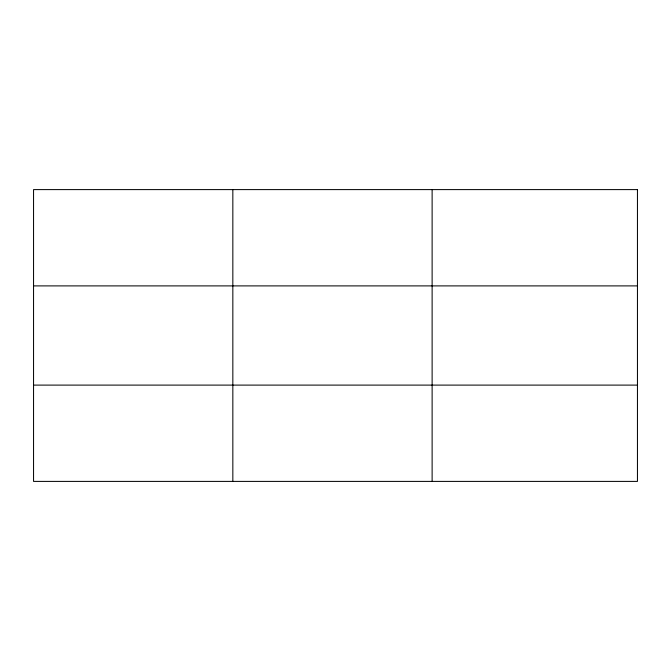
<?xml version="1.0" encoding="UTF-8"?>
<svg xmlns="http://www.w3.org/2000/svg" width="671" height="671" viewBox="0 0 671 671"><rect width="100%" height="100%" fill="white"/><g stroke="black" fill="none" stroke-linecap="round" stroke-linejoin="round"><path stroke-width="1.01" d="M232.837 189.599L232.837 481.401M432.124 189.599L432.124 481.401M33.55 285.896L637.45 285.896M33.55 385.104L637.45 385.104M637.45 189.599L637.45 481.401L33.55 481.401L33.55 189.599L637.45 189.599"/></g></svg>
